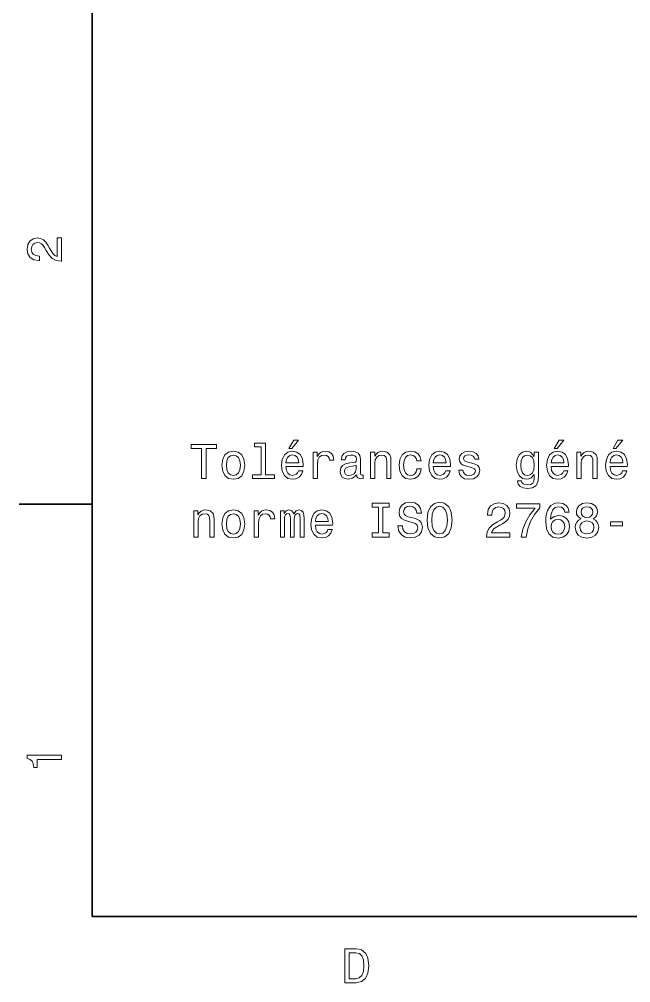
# Model space of a CAD drawing. Extents: x 0 to 297, y 0 to 210.
# Drawn here: x 2.5 to 65.5, y 3.2 to 102.5 of the extents above; entities that cross this region are included whole.
import ezdxf

# ---------------------------------------------------------------- set-up
doc = ezdxf.new("R2010")
doc.units = 0

msp = doc.modelspace()

# ---------------------------------------------------------------- linework, layer by layer
at = {"color": 7, "lineweight": 35}
for p, q in [((10, 200), (10, 10)), ((10, 10), (287, 10))]:
    msp.add_line(p, q, dxfattribs=at)
at = {"color": 7, "lineweight": 35, "ltscale": 0.1875}
msp.add_line((10, 52.5), (2.5, 52.5), dxfattribs=at)
at = {"color": 7, "lineweight": 13}
for points in [[(6.833213, 77.519447), (6.833213, 79.925072), (6.399496, 79.925072), (6.399496, 78.023773), (6.162464, 78.129684), (5.965778, 78.311241), (5.607709, 78.871033), (5.456412, 79.168587), (5.239553, 79.501442), (4.987392, 79.738472), (4.689842, 79.874641), (4.351945, 79.925072), (3.928314, 79.839333), (3.595461, 79.602303), (3.383646, 79.239189), (3.307997, 78.770172), (3.393732, 78.286018), (3.630764, 77.91787), (4.009006, 77.680832), (4.508286, 77.600143), (4.578891, 77.600143), (4.578891, 78.059074), (4.538545, 78.059074), (4.195605, 78.104462), (3.943444, 78.240631), (3.782061, 78.457489), (3.726585, 78.744957), (3.777017, 79.03746), (3.903098, 79.254318), (4.099784, 79.395531), (4.346902, 79.445961), (4.578891, 79.41066), (4.775577, 79.314842), (4.947046, 79.153458), (5.098343, 78.931557), (5.259727, 78.634003), (5.572406, 78.139771), (5.90526, 77.791786), (6.308718, 77.585014), (6.818084, 77.519447)], [(21.286022, 55.143372), (21.75, 55.143372), (21.75, 58.219742), (22.809078, 58.219742), (22.809078, 58.643372), (20.221903, 58.643372), (20.221903, 58.219742), (21.286022, 58.219742)], [(27.428675, 58.391209), (27.428675, 55.516571), (26.51585, 55.516571), (26.51585, 55.143372), (28.780258, 55.143372), (28.780258, 55.516571), (27.872478, 55.516571), (27.872478, 58.764408), (26.732708, 58.764408), (26.732708, 58.391209)], [(30.278099, 58.219742), (30.575649, 58.219742), (31.276657, 59.077087), (30.782421, 59.077087)], [(57.602303, 58.219742), (57.899853, 58.219742), (58.600861, 59.077087), (58.106625, 59.077087)], [(63.674347, 58.219742), (63.971897, 58.219742), (64.672905, 59.077087), (64.178665, 59.077087)], [(23.378963, 56.494957), (23.459654, 55.879684), (23.691643, 55.425793), (24.059799, 55.143372), (24.554035, 55.04755), (25.043228, 55.143372), (25.411383, 55.42075), (25.643372, 55.874641), (25.729107, 56.494957), (25.643372, 57.110229), (25.411383, 57.569164), (25.043228, 57.846542), (24.554035, 57.947407), (24.059799, 57.846542), (23.691643, 57.564121), (23.459654, 57.110229)], [(29.970461, 56.368877), (31.745678, 56.368877), (31.750721, 56.575649), (31.670029, 57.155621), (31.448128, 57.589336), (31.0951, 57.851585), (30.62608, 57.947407), (30.167149, 57.846542), (29.814121, 57.564121), (29.587177, 57.105186), (29.506485, 56.5), (29.582134, 55.879684), (29.809078, 55.425793), (30.157061, 55.143372), (30.61095, 55.04755), (31.004322, 55.113113), (31.327089, 55.28458), (31.564121, 55.556915), (31.700289, 55.920029), (31.261528, 55.920029), (31.17075, 55.7183), (31.039625, 55.567001), (30.666428, 55.445965), (30.378963, 55.501442), (30.162104, 55.677956), (30.020893, 55.965416), (29.970461, 56.353745)], [(32.784584, 55.143372), (33.228386, 55.143372), (33.228386, 56.691643), (33.273773, 57.064842), (33.409943, 57.33213), (33.631844, 57.493515), (33.929394, 57.548992), (34.151299, 57.513687), (34.317722, 57.412823), (34.418587, 57.241356), (34.453892, 57.009365), (34.90274, 57.009365), (34.84222, 57.417866), (34.675793, 57.710373), (34.398415, 57.886887), (34.020172, 57.947407), (33.76297, 57.907059), (33.541065, 57.806194), (33.344379, 57.634727), (33.188042, 57.402737), (33.188042, 57.851585), (32.784584, 57.851585)], [(37.26297, 55.496399), (37.26297, 55.481266), (37.288185, 55.309799), (37.363831, 55.188759), (37.681557, 55.092937), (37.928673, 55.133286), (37.928673, 55.476223), (37.822769, 55.461094), (37.681557, 55.526657), (37.656342, 55.728386), (37.656342, 57.130402), (37.595821, 57.488472), (37.419312, 57.740635), (37.111671, 57.89193), (36.677956, 57.947407), (36.254326, 57.886887), (35.941643, 57.715416), (35.744957, 57.448128), (35.679398, 57.0951), (35.679398, 57.064842), (36.077812, 57.064842), (36.113113, 57.276657), (36.224064, 57.427956), (36.405621, 57.51873), (36.662827, 57.554035), (36.909943, 57.52882), (37.086456, 57.453171), (37.192364, 57.322044), (37.227669, 57.140491), (37.207493, 56.928673), (37.126801, 56.822765), (36.925072, 56.772335), (36.546829, 56.731987), (36.113113, 56.641209), (35.805477, 56.479828), (35.62392, 56.227665), (35.568443, 55.854465), (35.618877, 55.521614), (35.775215, 55.274494), (36.027378, 55.118156), (36.375359, 55.062679), (36.844383, 55.168587)], [(38.690201, 55.143372), (39.134007, 55.143372), (39.134007, 56.706772), (39.179398, 57.064842), (39.325649, 57.327087), (39.552593, 57.488472), (39.855186, 57.548992), (40.097263, 57.498558), (40.248558, 57.362392), (40.324207, 57.135445), (40.349426, 56.832851), (40.349426, 55.143372), (40.793228, 55.143372), (40.793228, 56.92363), (40.773056, 57.2817), (40.682278, 57.57925), (40.384727, 57.851585), (39.92075, 57.947407), (39.663544, 57.912102), (39.446686, 57.816284), (39.260086, 57.6549), (39.113831, 57.438042), (39.113831, 57.851585), (38.690201, 57.851585)], [(43.451012, 56.953892), (43.889771, 56.953892), (43.798992, 57.357349), (43.582134, 57.675072), (43.24424, 57.871758), (42.805477, 57.947407), (42.321327, 57.846542), (41.953171, 57.564121), (41.721184, 57.105186), (41.640491, 56.489914), (41.716141, 55.879684), (41.943085, 55.425793), (42.301155, 55.143372), (42.790348, 55.04755), (43.224068, 55.123199), (43.561962, 55.335014), (43.793949, 55.667866), (43.894814, 56.111671), (43.471184, 56.111671), (43.395535, 55.82925), (43.254326, 55.617435), (43.052597, 55.486313), (42.805477, 55.445965), (42.497841, 55.511528), (42.27594, 55.713257), (42.139771, 56.041065), (42.094383, 56.505043), (42.139771, 56.958935), (42.280983, 57.286743), (42.507927, 57.488472), (42.805477, 57.559078), (43.067726, 57.513687), (43.264412, 57.397694), (43.395535, 57.206051)], [(45.150578, 56.368877), (46.925793, 56.368877), (46.930836, 56.575649), (46.850143, 57.155621), (46.628242, 57.589336), (46.275215, 57.851585), (45.806198, 57.947407), (45.347263, 57.846542), (44.99424, 57.564121), (44.767292, 57.105186), (44.6866, 56.5), (44.762249, 55.879684), (44.989193, 55.425793), (45.337177, 55.143372), (45.791069, 55.04755), (46.184441, 55.113113), (46.507206, 55.28458), (46.74424, 55.556915), (46.880402, 55.920029), (46.441643, 55.920029), (46.350864, 55.7183), (46.219742, 55.567001), (45.846542, 55.445965), (45.559078, 55.501442), (45.34222, 55.677956), (45.201012, 55.965416), (45.150578, 56.353745)], [(49.124641, 56.721901), (48.695965, 56.822765), (48.378242, 56.938759), (48.272335, 57.175793), (48.302593, 57.34222), (48.408501, 57.463257), (48.579971, 57.538906), (48.827087, 57.569164), (49.064121, 57.538906), (49.250721, 57.448128), (49.371758, 57.311958), (49.422188, 57.130402), (49.855907, 57.130402), (49.855907, 57.140491), (49.780258, 57.4683), (49.573486, 57.725506), (49.250721, 57.886887), (48.827087, 57.947407), (48.398415, 57.886887), (48.085735, 57.720459), (47.88905, 57.473343), (47.828529, 57.160664), (47.873917, 56.85807), (48.015129, 56.646252), (48.247116, 56.494957), (48.585014, 56.38905), (49.07925, 56.268013), (49.381844, 56.14193), (49.462536, 56.041065), (49.492798, 55.889771), (49.447407, 55.703171), (49.32637, 55.561958), (49.129684, 55.47118), (48.867435, 55.440922), (48.590057, 55.47118), (48.388329, 55.577087), (48.252159, 55.748558), (48.196686, 55.985592), (47.768013, 55.985592), (47.838615, 55.582134), (48.045387, 55.289627), (48.373199, 55.113113), (48.827087, 55.04755), (49.301155, 55.113113), (49.649136, 55.289627), (49.86095, 55.572044), (49.9366, 55.940201), (49.881126, 56.257923), (49.724785, 56.474785), (49.467579, 56.615993)], [(55.978386, 55.264408), (55.978386, 57.851585), (55.554752, 57.851585), (55.554752, 57.412823), (55.206772, 57.811237), (54.994953, 57.912102), (54.757923, 57.947407), (54.32925, 57.846542), (53.996395, 57.564121), (53.779537, 57.110229), (53.703888, 56.5), (53.779537, 55.884727), (53.996395, 55.430836), (54.32925, 55.143372), (54.757923, 55.04755), (54.999996, 55.082851), (55.201729, 55.17363), (55.554752, 55.556915), (55.554752, 55.17363), (55.514408, 54.871037), (55.403458, 54.654179), (55.191639, 54.528099), (54.873917, 54.482708), (54.596539, 54.51297), (54.399853, 54.588615), (54.283859, 54.719742), (54.248558, 54.896252), (53.819881, 54.896252), (53.819881, 54.87608), (53.885445, 54.553314), (54.087173, 54.311237), (54.409939, 54.1549), (54.848701, 54.099422), (55.373196, 54.175072), (55.72118, 54.386887), (55.917866, 54.755043)], [(57.294666, 56.368877), (59.069881, 56.368877), (59.074924, 56.575649), (58.994232, 57.155621), (58.772331, 57.589336), (58.419304, 57.851585), (57.950287, 57.947407), (57.491352, 57.846542), (57.138325, 57.564121), (56.911381, 57.105186), (56.830688, 56.5), (56.906338, 55.879684), (57.133282, 55.425793), (57.481266, 55.143372), (57.935154, 55.04755), (58.328529, 55.113113), (58.651295, 55.28458), (58.888325, 55.556915), (59.024494, 55.920029), (58.585732, 55.920029), (58.494953, 55.7183), (58.363831, 55.567001), (57.990631, 55.445965), (57.703167, 55.501442), (57.486309, 55.677956), (57.345097, 55.965416), (57.294666, 56.353745)], [(59.94236, 55.143372), (60.386162, 55.143372), (60.386162, 56.706772), (60.431553, 57.064842), (60.577805, 57.327087), (60.804752, 57.488472), (61.107346, 57.548992), (61.349419, 57.498558), (61.500717, 57.362392), (61.576366, 57.135445), (61.601582, 56.832851), (61.601582, 55.143372), (62.045387, 55.143372), (62.045387, 56.92363), (62.025211, 57.2817), (61.934433, 57.57925), (61.636883, 57.851585), (61.172909, 57.947407), (60.915703, 57.912102), (60.698845, 57.816284), (60.512245, 57.6549), (60.36599, 57.438042), (60.36599, 57.851585), (59.94236, 57.851585)], [(63.366711, 56.368877), (65.141922, 56.368877), (65.146973, 56.575649), (65.066277, 57.155621), (64.844376, 57.589336), (64.491348, 57.851585), (64.022331, 57.947407), (63.563396, 57.846542), (63.210369, 57.564121), (62.983425, 57.105186), (62.902733, 56.5), (62.978382, 55.879684), (63.205326, 55.425793), (63.55331, 55.143372), (64.007202, 55.04755), (64.400574, 55.113113), (64.723343, 55.28458), (64.960373, 55.556915), (65.096542, 55.920029), (64.657776, 55.920029), (64.567001, 55.7183), (64.435875, 55.567001), (64.062675, 55.445965), (63.775211, 55.501442), (63.558353, 55.677956), (63.417141, 55.965416), (63.366711, 56.353745)], [(23.832853, 56.5), (23.878242, 56.953892), (24.019453, 57.2817), (24.246399, 57.483429), (24.554035, 57.554035), (24.856628, 57.483429), (25.083574, 57.286743), (25.224785, 56.953892), (25.275215, 56.5), (25.224785, 56.041065), (25.083574, 55.708214), (24.856628, 55.506485), (24.554035, 55.440922), (24.246399, 55.506485), (24.019453, 55.708214), (23.878242, 56.041065)], [(29.970461, 56.742073), (30.025936, 57.090057), (30.162104, 57.347263), (30.368877, 57.503601), (30.641211, 57.559078), (30.908501, 57.503601), (31.115274, 57.347263), (31.241356, 57.090057), (31.286743, 56.742073)], [(45.150578, 56.742073), (45.206055, 57.090057), (45.34222, 57.347263), (45.548992, 57.503601), (45.821327, 57.559078), (46.088615, 57.503601), (46.295387, 57.347263), (46.421471, 57.090057), (46.466858, 56.742073)], [(54.162823, 56.5), (54.20821, 56.948849), (54.344379, 57.2817), (54.556194, 57.478386), (54.838615, 57.548992), (55.136166, 57.478386), (55.358067, 57.2817), (55.494236, 56.948849), (55.544666, 56.5), (55.494236, 56.041065), (55.358067, 55.713257), (55.136166, 55.511528), (54.838615, 55.445965), (54.556194, 55.511528), (54.344379, 55.713257), (54.20821, 56.046108)], [(57.294666, 56.742073), (57.35014, 57.090057), (57.486309, 57.347263), (57.693081, 57.503601), (57.965416, 57.559078), (58.232708, 57.503601), (58.43948, 57.347263), (58.565559, 57.090057), (58.610947, 56.742073)], [(63.366711, 56.742073), (63.422184, 57.090057), (63.558353, 57.347263), (63.765125, 57.503601), (64.03746, 57.559078), (64.304749, 57.503601), (64.51152, 57.347263), (64.637604, 57.090057), (64.682991, 56.742073)], [(37.212536, 56.091499), (37.152016, 55.82925), (36.990635, 55.627522), (36.748558, 55.496399), (36.451012, 55.451008), (36.259369, 55.476223), (36.123199, 55.556915), (36.037464, 55.698128), (36.012249, 55.894814), (36.032421, 56.071327), (36.113113, 56.197407), (36.435879, 56.338615), (36.844383, 56.399136), (37.212536, 56.520172)], [(41.973343, 50.251442), (41.514412, 50.251442), (41.615273, 49.716858), (41.867439, 49.323486), (42.255768, 49.086456), (42.780258, 49.000721), (43.299713, 49.081413), (43.688042, 49.303314), (43.935158, 49.651299), (44.02594, 50.110229), (43.950291, 50.523777), (43.738472, 50.791065), (43.395535, 50.967579), (42.9366, 51.098705), (42.543228, 51.194527), (42.286026, 51.305477), (42.139771, 51.466858), (42.094383, 51.719021), (42.139771, 51.945965), (42.270897, 52.117435), (42.472626, 52.233429), (42.75, 52.273777), (43.032425, 52.223343), (43.254326, 52.087177), (43.400578, 51.860229), (43.471184, 51.552593), (43.930115, 51.552593), (43.930115, 51.562679), (43.849426, 52.036743), (43.612396, 52.389771), (43.239197, 52.611671), (42.734871, 52.687321), (42.280983, 52.611671), (41.927956, 52.399857), (41.701012, 52.072048), (41.620319, 51.648415), (41.685883, 51.270172), (41.877525, 51.01297), (42.180115, 50.841499), (42.593662, 50.710377), (43.002163, 50.594379), (43.309799, 50.483429), (43.496399, 50.322048), (43.561962, 50.059799), (43.501442, 49.792507), (43.3451, 49.590778), (43.10807, 49.464699), (42.800434, 49.424351), (42.457497, 49.479828), (42.195244, 49.641212), (42.02882, 49.903458)], [(44.510086, 50.846542), (44.600864, 50.059799), (44.863113, 49.479828), (45.271614, 49.121758), (45.806198, 49.000721), (46.335735, 49.121758), (46.749283, 49.479828), (47.006485, 50.059799), (47.102306, 50.846542), (47.006485, 51.628242), (46.895535, 51.945965), (46.749283, 52.208214), (46.335735, 52.566284), (46.083572, 52.657063), (45.806198, 52.692364), (45.266571, 52.566284), (44.85807, 52.213257), (44.600864, 51.633286)], [(20.474064, 49.096542), (20.917868, 49.096542), (20.917868, 50.659943), (20.963257, 51.018013), (21.10951, 51.280258), (21.336456, 51.441643), (21.63905, 51.502163), (21.881124, 51.451729), (22.032421, 51.315563), (22.108068, 51.088615), (22.133286, 50.786022), (22.133286, 49.096542), (22.577089, 49.096542), (22.577089, 50.876801), (22.556917, 51.234871), (22.466139, 51.532421), (22.168589, 51.804756), (21.704611, 51.900578), (21.447407, 51.865273), (21.230547, 51.769455), (21.043949, 51.60807), (20.897694, 51.391212), (20.897694, 51.804756), (20.474064, 51.804756)], [(23.378963, 50.448128), (23.459654, 49.832855), (23.691643, 49.378963), (24.059799, 49.096542), (24.554035, 49.000721), (25.043228, 49.096542), (25.411383, 49.37392), (25.643372, 49.827812), (25.729107, 50.448128), (25.643372, 51.0634), (25.411383, 51.522335), (25.043228, 51.799713), (24.554035, 51.900578), (24.059799, 51.799713), (23.691643, 51.517292), (23.459654, 51.0634)], [(26.712536, 49.096542), (27.15634, 49.096542), (27.15634, 50.644814), (27.201729, 51.018013), (27.337896, 51.285301), (27.559799, 51.446686), (27.857349, 51.502163), (28.07925, 51.466858), (28.245678, 51.365993), (28.346542, 51.194527), (28.381844, 50.962536), (28.830692, 50.962536), (28.770172, 51.371037), (28.603746, 51.663544), (28.32637, 51.840057), (27.948128, 51.900578), (27.690922, 51.860229), (27.469021, 51.759365), (27.272335, 51.587898), (27.115993, 51.355907), (27.115993, 51.804756), (26.712536, 51.804756)], [(29.405621, 49.096542), (29.814121, 49.096542), (29.814121, 50.907063), (29.839336, 51.179394), (29.914986, 51.37608), (30.030979, 51.492077), (30.182278, 51.537464), (30.303314, 51.49712), (30.384007, 51.396255), (30.424351, 51.224785), (30.439482, 50.997841), (30.439482, 49.096542), (30.822767, 49.096542), (30.822767, 50.907063), (30.847984, 51.174351), (30.923632, 51.371037), (31.04467, 51.492077), (31.195965, 51.537464), (31.317003, 51.49712), (31.397694, 51.396255), (31.448128, 50.997841), (31.448128, 49.096542), (31.856628, 49.096542), (31.856628, 50.967579), (31.831413, 51.355907), (31.750721, 51.653458), (31.589336, 51.835014), (31.327089, 51.900578), (31.019453, 51.799713), (30.782421, 51.507206), (30.595821, 51.79467), (30.283142, 51.900578), (29.995678, 51.799713), (29.798992, 51.517292), (29.798992, 51.804756), (29.405621, 51.804756)], [(33.006485, 50.322048), (34.7817, 50.322048), (34.786743, 50.52882), (34.706051, 51.108791), (34.48415, 51.542507), (34.131126, 51.804756), (33.662102, 51.900578), (33.203171, 51.799713), (32.850143, 51.517292), (32.623199, 51.058357), (32.542507, 50.453171), (32.618156, 49.832855), (32.8451, 49.378963), (33.193085, 49.096542), (33.646973, 49.000721), (34.040344, 49.066284), (34.363113, 49.237751), (34.600143, 49.510086), (34.736313, 49.873199), (34.29755, 49.873199), (34.206772, 49.671471), (34.075649, 49.520172), (33.70245, 49.399136), (33.414986, 49.454613), (33.198128, 49.631126), (33.056915, 49.918587), (33.006485, 50.306915)], [(39.502159, 49.520172), (38.856628, 49.520172), (38.856628, 49.096542), (40.611671, 49.096542), (40.611671, 49.520172), (39.966141, 49.520172), (39.966141, 52.172913), (40.611671, 52.172913), (40.611671, 52.596542), (38.856628, 52.596542), (38.856628, 52.172913), (39.502159, 52.172913)], [(44.99424, 50.846542), (45.049713, 51.456772), (45.216141, 51.905621), (45.473343, 52.177956), (45.806198, 52.273777), (46.134007, 52.177956), (46.391212, 51.900578), (46.55764, 51.451729), (46.618156, 50.846542), (46.55764, 50.236313), (46.391212, 49.787464), (46.134007, 49.515129), (45.806198, 49.424351), (45.473343, 49.515129), (45.216141, 49.787464), (45.049713, 50.23127)], [(50.647694, 49.096542), (53.053314, 49.096542), (53.053314, 49.530258), (51.152016, 49.530258), (51.257923, 49.767292), (51.43948, 49.963978), (51.999279, 50.322048), (52.296829, 50.473343), (52.629681, 50.690201), (52.866714, 50.942364), (53.00288, 51.239914), (53.053314, 51.577812), (52.967579, 52.001442), (52.730545, 52.334293), (52.367435, 52.546112), (51.898415, 52.621758), (51.414265, 52.536022), (51.046108, 52.298992), (50.809074, 51.92075), (50.728386, 51.421471), (50.728386, 51.350864), (51.187317, 51.350864), (51.187317, 51.391212), (51.232708, 51.73415), (51.368874, 51.986313), (51.585732, 52.147694), (51.873199, 52.203171), (52.165707, 52.152737), (52.382565, 52.026657), (52.523773, 51.829971), (52.574207, 51.582855), (52.538902, 51.350864), (52.443081, 51.154179), (52.2817, 50.982708), (52.059795, 50.831413), (51.762245, 50.670029), (51.268013, 50.357349), (50.920029, 50.024498), (50.713257, 49.621037), (50.647694, 49.111671)], [(54.213253, 49.096542), (54.722622, 49.096542), (54.889046, 49.928677), (55.181553, 50.705334), (55.5951, 51.426514), (56.134724, 52.102306), (56.134724, 52.520893), (53.734146, 52.520893), (53.734146, 52.061958), (55.650574, 52.061958), (55.095818, 51.381126), (54.677231, 50.670029), (54.384724, 49.913544)], [(59.16066, 51.653458), (59.064838, 52.061958), (58.842937, 52.364555), (58.499996, 52.556198), (58.056194, 52.621758), (57.758644, 52.586456), (57.501438, 52.490635), (57.274494, 52.334293), (57.082851, 52.112392), (56.931553, 51.835014), (56.820602, 51.49712), (56.749996, 51.098705), (56.729824, 50.649857), (56.810516, 49.93372), (57.057632, 49.414265), (57.456051, 49.101585), (58.000717, 48.995678), (58.48991, 49.086456), (58.86311, 49.323486), (59.105183, 49.696686), (59.190918, 50.17075), (59.105183, 50.649857), (58.873196, 51.018013), (58.515125, 51.25), (58.071323, 51.330692), (57.592216, 51.229828), (57.234146, 50.942364), (57.309795, 51.49712), (57.47118, 51.895535), (57.718296, 52.132565), (58.061237, 52.213257), (58.313396, 52.172913), (58.505039, 52.067005), (58.631123, 51.890491), (58.696682, 51.653458)], [(60.360947, 50.982708), (60.103745, 50.841499), (59.927231, 50.644814), (59.81628, 50.397694), (59.780975, 50.100143), (59.861668, 49.651299), (60.093655, 49.303314), (60.471897, 49.081413), (60.986309, 48.995678), (61.495674, 49.081413), (61.873917, 49.303314), (62.105904, 49.651299), (62.191639, 50.100143), (62.151295, 50.397694), (62.045387, 50.644814), (61.863831, 50.841499), (61.611668, 50.982708), (61.813396, 51.103748), (61.954609, 51.270172), (62.04034, 51.471901), (62.070602, 51.719021), (61.98991, 52.077091), (61.778095, 52.364555), (61.435154, 52.551155), (60.986309, 52.621758), (60.532417, 52.551155), (60.189476, 52.364555), (59.972618, 52.077091), (59.896969, 51.719021), (59.922188, 51.471901), (60.007923, 51.270172)], [(60.376076, 51.678677), (60.416424, 51.900578), (60.53746, 52.072048), (60.729103, 52.177956), (60.986309, 52.2183), (61.238468, 52.177956), (61.430111, 52.072048), (61.551147, 51.900578), (61.596539, 51.678677), (61.551147, 51.451729), (61.430111, 51.275215), (61.238468, 51.159222), (60.986309, 51.12392), (60.729103, 51.164265), (60.53746, 51.275215), (60.416424, 51.451729)], [(23.832853, 50.453171), (23.878242, 50.907063), (24.019453, 51.234871), (24.246399, 51.4366), (24.554035, 51.507206), (24.856628, 51.4366), (25.083574, 51.239914), (25.224785, 50.907063), (25.275215, 50.453171), (25.224785, 49.994236), (25.083574, 49.661385), (24.856628, 49.459656), (24.554035, 49.394093), (24.246399, 49.459656), (24.019453, 49.661385), (23.878242, 49.994236)], [(33.006485, 50.695244), (33.061958, 51.043228), (33.198128, 51.300434), (33.4049, 51.456772), (33.677235, 51.512249), (33.944527, 51.456772), (34.151299, 51.300434), (34.277378, 51.043228), (34.322769, 50.695244)], [(58.701725, 50.165707), (58.646252, 49.847984), (58.505039, 49.605907), (58.278095, 49.444527), (57.995674, 49.394093), (57.698124, 49.444527), (57.47118, 49.600864), (57.324924, 49.842941), (57.279537, 50.160664), (57.329967, 50.473343), (57.47118, 50.710377), (57.703167, 50.861671), (58.015846, 50.917149), (58.288181, 50.861671), (58.505039, 50.71542), (58.646252, 50.478386)], [(60.265125, 50.110229), (60.310516, 50.377522), (60.456768, 50.57925), (60.683716, 50.710377), (60.986309, 50.755764), (61.283859, 50.710377), (61.510803, 50.57925), (61.657059, 50.377522), (61.707489, 50.110229), (61.657059, 49.822765), (61.510803, 49.605907), (61.283859, 49.464699), (60.986309, 49.419308), (60.683716, 49.464699), (60.456768, 49.605907), (60.310516, 49.822765)], [(63.412098, 50.251442), (64.632561, 50.251442), (64.632561, 50.649857), (63.412098, 50.649857)], [(6.833213, 26.159222), (6.833213, 26.618156), (3.307997, 26.618156), (3.307997, 26.275217), (3.615634, 26.184439), (3.822406, 26.002882), (3.943444, 25.725506), (3.98379, 25.34222), (4.341859, 25.34222), (4.341859, 26.159222)], [(37.194958, 6.666787), (36.029972, 6.666787), (36.029972, 3.166787), (37.194958, 3.166787), (37.744667, 3.277738), (38.153168, 3.615634), (38.405331, 4.165346), (38.496109, 4.916787), (38.415417, 5.683357), (38.314552, 5.985951), (38.173344, 6.228026), (37.764839, 6.555836), (37.497551, 6.636527)], [(37.159653, 6.248199), (37.542938, 6.17255), (37.805187, 5.940562), (37.961525, 5.527017), (38.011959, 4.916787), (37.956482, 4.326729), (37.800144, 3.913184), (37.532852, 3.666066), (37.159653, 3.585375), (36.498989, 3.585375), (36.498989, 6.248199)]]:
    msp.add_lwpolyline(points, close=True, dxfattribs=at)

doc.saveas('drawing.dxf')
